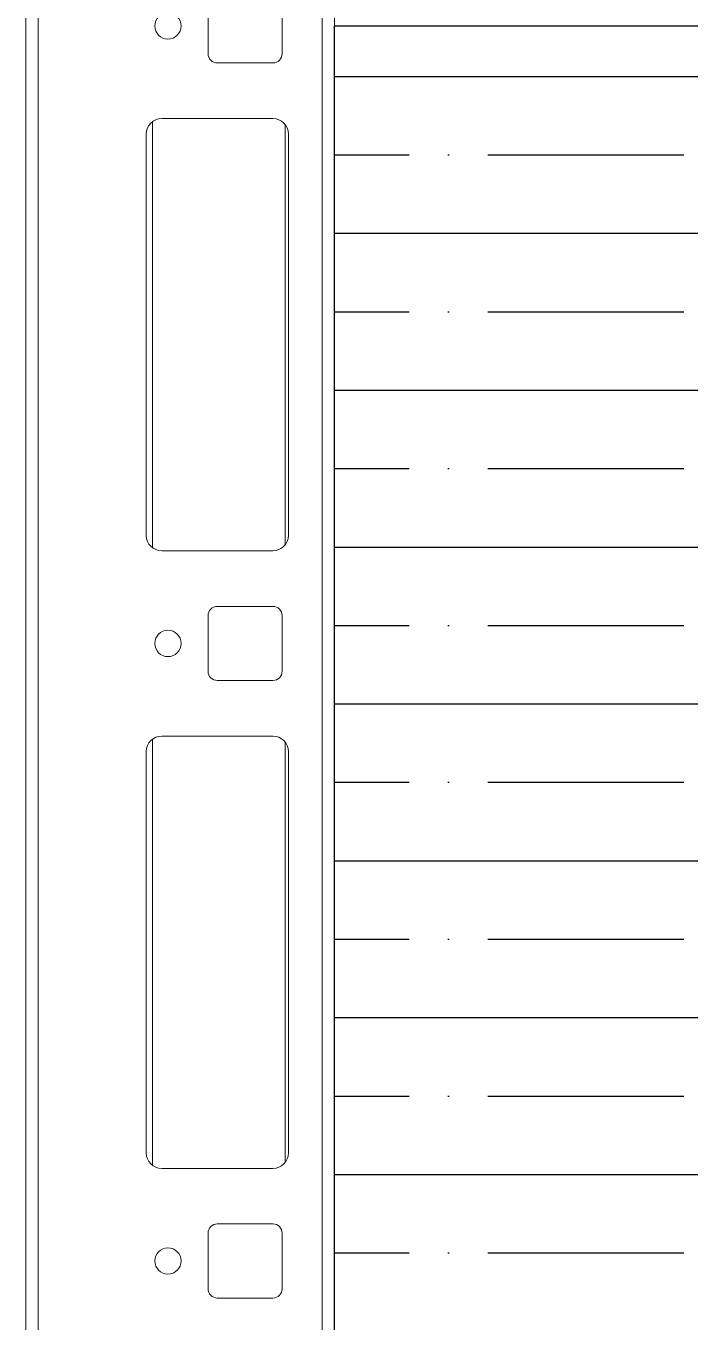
# Model space of a CAD drawing. Header units: millimetres. Extents: x -174 to 283928, y 1291 to 21053.
# Drawn here: x 9211.9 to 9319.4, y 20609.3 to 20819.2 of the extents above; entities that cross this region are included whole.
import ezdxf

# ---------------------------------------------------------------- set-up
doc = ezdxf.new("R2010")
doc.units = ezdxf.units.MM

# ---------------------------------------------------------------- blocks, each defined once
blk = doc.blocks.new('*U198')
at = {"color": 0, "linetype": 'Continuous', "lineweight": 0}
for p, q in [((0, 2198.4), (0, 50)), ((2, 2150), (2, 50)), ((48, 2150), (48, 50)), ((50, 2150), (50, 1.6)), ((29.5, 2054.5), (29.5, 2045.5)), ((41.5, 2045.5), (41.5, 2054.5)), ((31, 2044), (40, 2044)), ((20.5, 2034.5), (20.5, 1965.5)), ((40, 2035), (22, 2035)), ((42, 2034), (42, 1966)), ((19.5, 2032.5), (19.5, 1967.5)), ((42.5, 1967.5), (42.5, 2032.5)), ((22, 1965), (40, 1965)), ((29.5, 1954.5), (29.5, 1945.5)), ((40, 1956), (31, 1956)), ((41.5, 1945.5), (41.5, 1954.5)), ((31, 1944), (40, 1944)), ((20.5, 1934.5), (20.5, 1865.5)), ((40, 1935), (22, 1935)), ((42, 1934), (42, 1866)), ((19.5, 1932.5), (19.5, 1867.5)), ((42.5, 1867.5), (42.5, 1932.5)), ((22, 1865), (40, 1865)), ((40, 1856), (31, 1856)), ((29.5, 1854.5), (29.5, 1845.5)), ((41.5, 1845.5), (41.5, 1854.5)), ((31, 1844), (40, 1844))]:
    blk.add_line(p, q, dxfattribs=at)
for centre in [(23, 2050), (23, 1950), (23, 1850)]:
    blk.add_circle(centre, 2.13, dxfattribs=at)
for centre, radius, start, end in [((31, 2045.5), 1.5, 180, 270), ((40, 2045.5), 1.5, 270, 0), ((22, 2032.5), 2.5, 90, 180), ((40, 2032.5), 2.5, 0, 90), ((22, 1967.5), 2.5, 180, 270), ((40, 1967.5), 2.5, 270, 0), ((31, 1954.5), 1.5, 90, 180), ((40, 1954.5), 1.5, 0, 90), ((31, 1945.5), 1.5, 180, 270), ((40, 1945.5), 1.5, 270, 0), ((22, 1932.5), 2.5, 90, 180), ((40, 1932.5), 2.5, 0, 90), ((22, 1867.5), 2.5, 180, 270), ((40, 1867.5), 2.5, 270, 0), ((31, 1854.5), 1.5, 90, 180), ((40, 1854.5), 1.5, 0, 90), ((31, 1845.5), 1.5, 180, 270), ((40, 1845.5), 1.5, 270, 0)]:
    blk.add_arc(centre, radius, start, end, dxfattribs=at)
blk = doc.blocks.new('*U188')
blk.add_wipeout([(0, 30), (2000, 30), (2000, -30), (0, -30)])
at = {"true_color": 0x2776bb}
h = blk.add_hatch(dxfattribs=at)
h.set_pattern_fill('ANSI35', color=152, scale=4, angle=45)
h.set_pattern_definition([(90, (-4986.77, 1406.27), (-25.4, 0), []), (90, (-4974.07, 1418.97), (-25.4, 0), [31.75, -6.35, 0, -6.35])])
h.paths.add_polyline_path([(2000, -30), (2000, 30), (0, 30), (0, -30)])
blk.add_lwpolyline([(0, 30), (2000, 30), (2000, -30), (0, -30), (0, 30)])

msp = doc.modelspace()

# ---------------------------------------------------------------- block references
msp.add_blockref('*U198', (9211.853, 18769.172))

# ---------------------------------------------------------------- next in the draw order: block references
at = {"rotation": 270}
msp.add_blockref('*U188', (9291.853, 20819.172), dxfattribs=at)

doc.saveas('drawing.dxf')
